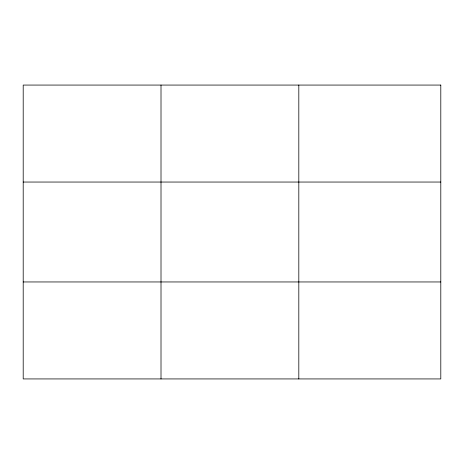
<?xml version="1.0" encoding="UTF-8"?>
<svg xmlns="http://www.w3.org/2000/svg" width="464" height="464" viewBox="0 0 464 464"><rect width="100%" height="100%" fill="white"/><g stroke="black" fill="none" stroke-linecap="round" stroke-linejoin="round"><path stroke-width="0.7" d="M161.008 85.069L161.008 378.931M298.816 85.069L298.816 378.931M23.2 182.045L440.8 182.045M23.2 281.955L440.8 281.955M440.8 85.069L23.2 85.069L23.2 378.931L440.8 378.931L440.8 85.069"/></g></svg>
